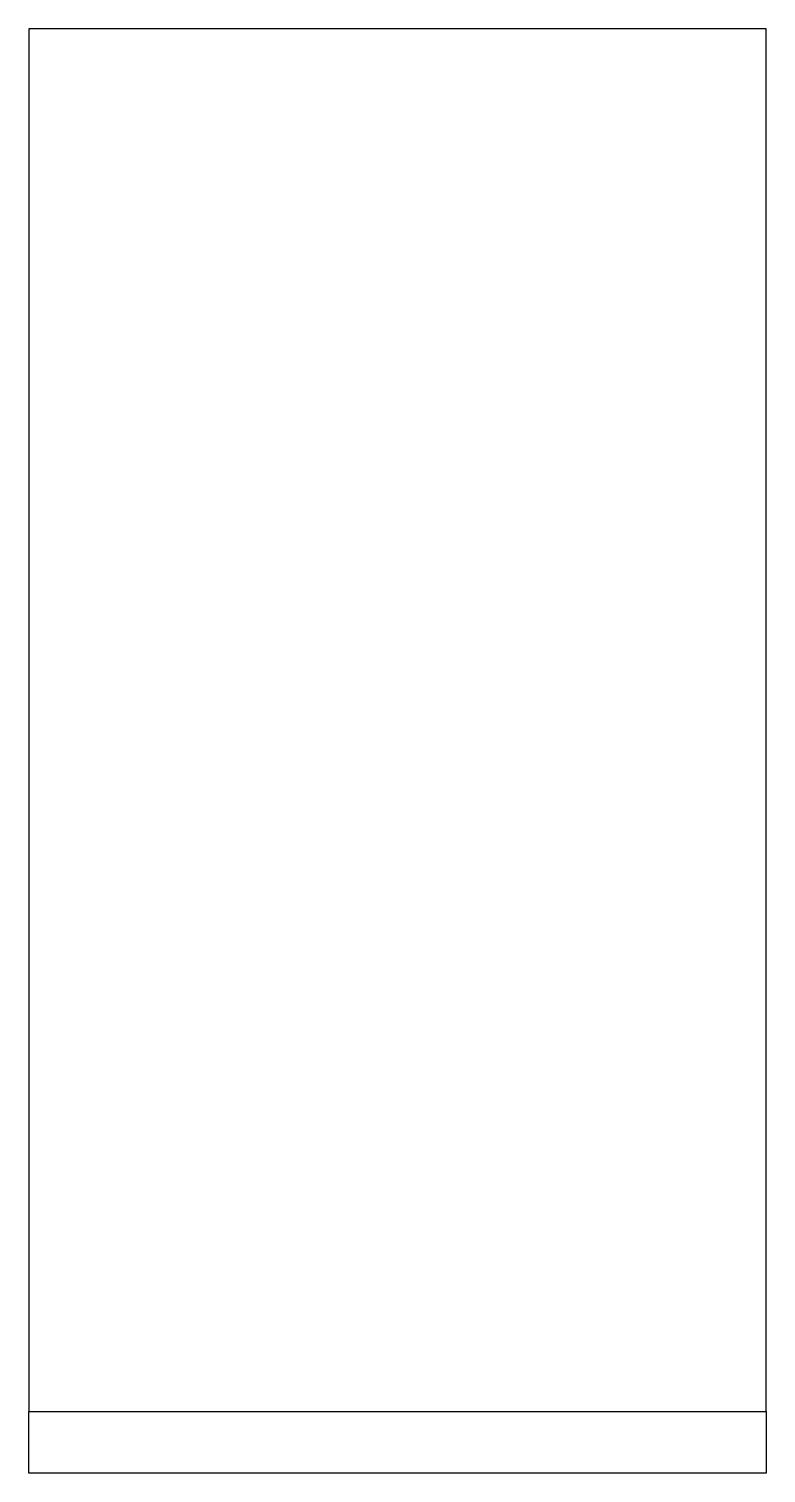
# Model space of a CAD drawing. Header units: metres. Extents: x -0.6 to 0.6, y -0.1 to 2.25.
import ezdxf

# ---------------------------------------------------------------- set-up
doc = ezdxf.new("R2010")
doc.units = ezdxf.units.M
doc.layers.add('3D_EscapeRouteFreeProfile_XS_ColorRedT', color=1, linetype='Continuous', transparency=0.7)
doc.layers.add('3D_EscapeRoutePaving_XS_Concrete01', color=254, linetype='Continuous')

msp = doc.modelspace()

# ---------------------------------------------------------------- linework, layer by layer
at = {"layer": '3D_EscapeRouteFreeProfile_XS_ColorRedT', "elevation": 0.5}
msp.add_lwpolyline([(-0.6, 0), (0.6, 0), (0.6, 2.25), (-0.6, 2.25)], close=True, dxfattribs=at)
at = {"layer": '3D_EscapeRoutePaving_XS_Concrete01', "elevation": 0.5}
msp.add_lwpolyline([(-0.6, 0), (0.6, 0), (0.6, -0.1), (-0.6, -0.1)], close=True, dxfattribs=at)

doc.saveas('drawing.dxf')
